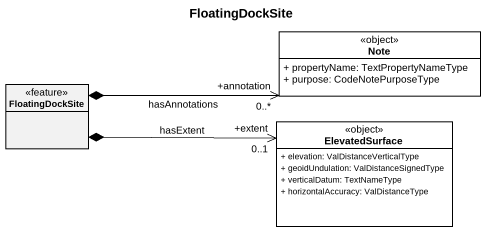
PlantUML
@startuml
title FloatingDockSite
hide circle
hide empty members
skinparam classAttributeIconSize 0
class "Note" as Note_ <<object>> #FFFFFF {
  + propertyName: TextPropertyNameType
  + purpose: CodeNotePurposeType
}
class FloatingDockSite <<feature>>
class ElevatedSurface <<object>> #FFFFFF {
  + elevation: ValDistanceVerticalType
  + geoidUndulation: ValDistanceSignedType
  + verticalDatum: TextNameType
  + horizontalAccuracy: ValDistanceType
}
FloatingDockSite *-right-> "+annotation\n0..*" Note_ : hasAnnotations
FloatingDockSite *-right-> "+extent\n0..1" ElevatedSurface : hasExtent
@enduml
